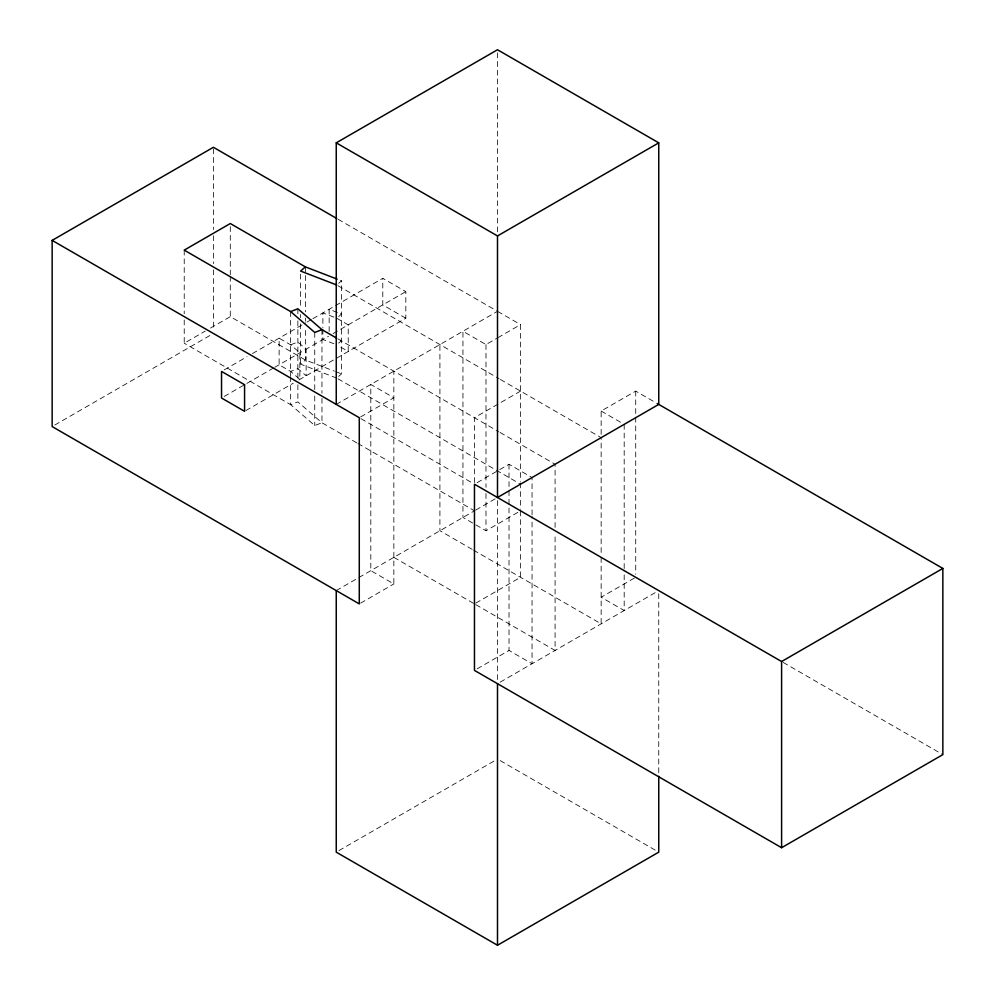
<?xml version="1.0" encoding="UTF-8"?>
<svg xmlns="http://www.w3.org/2000/svg" width="995" height="995" viewBox="0 0 995 995"><rect width="100%" height="100%" fill="white"/><g stroke="black" fill="none" stroke-linecap="round" stroke-linejoin="round"><path stroke-width="0.75" stroke-dasharray="4.97 3.73" d="M338.636 283.301L341.534 280.801L338.636 279.694M338.636 316.559L341.534 314.047L338.785 312.99M336.708 378.075L300.577 364.158L305.39 359.991L305.39 327.405M338.636 343.151L341.534 340.651L338.785 339.594M338.636 376.408L341.534 373.896L341.534 280.801M184.224 319.955L184.224 343.225L205.281 331.074M210.542 328.027L230.293 316.634L305.39 359.991L334.308 371.11M54.837 425.014L212.059 334.258M224.211 369.879L247.071 356.683M252.444 353.573L305.652 322.853M306.982 322.094L312.281 319.034M312.915 318.661L382.789 278.326L405.823 291.622L405.823 318.226L298.326 380.289M224.211 396.47L274.135 367.652M274.844 367.242L328.487 336.273M333.064 333.623L405.823 291.622M245.889 410.562L293.276 383.199M336.248 404.405L497.5 311.311M360.613 416.93L393.846 397.751L370.812 384.456L370.812 570.645L393.846 583.953L393.846 371.16M517.873 512.338L485.983 530.745L462.949 517.45L462.949 331.26L485.983 344.556L496.617 338.412M497.948 337.653L520.534 324.606L520.534 481.319M520.534 391.11L474.466 417.701L474.466 482.873M477.127 482.662L498.383 470.386M499.714 469.615L509.017 464.255L532.051 477.55L532.051 514.788M601.154 434.33L601.154 411.047L635.718 391.11L655.829 402.714M336.248 590.595L474.913 510.547M475.784 510.037L497.5 497.5M360.613 603.132L393.846 583.953M475.784 603.132L520.534 577.299L520.534 510.584M477.127 668.864L509.017 650.444L532.051 663.74L532.051 516.343M634.387 578.07L601.154 597.249L624.188 610.544L624.188 570.21M500.162 682.16L656.091 592.137M338.934 850.601L496.157 759.832M290.639 344.817L297.866 342.044L306.124 349.183L306.124 375.787L297.866 368.635L290.639 371.421L279.122 364.767L279.122 338.176L290.639 344.817L299.856 352.802L299.856 379.406L290.639 371.421M356.745 442.837L321.957 422.751L297.866 401.893L290.639 404.666L184.224 343.225M290.639 376.744L290.639 404.666L314.743 425.537L321.97 422.751L321.97 394.816M337.404 312.467L329.158 309.283L329.158 331.447M333.947 317.156L322.89 312.903L322.89 327.678M333.947 343.76L322.89 339.506L322.89 329.158M335.75 371.67L341.534 373.896M338.126 219.298L496.393 310.664M497.736 311.447L520.534 324.606M601.154 411.047L621.639 422.875M405.823 318.226L382.789 304.93L382.789 278.326M338.051 285.752L499.067 378.709M500.385 379.468L601.154 437.651L601.154 555.347M336.708 318.226L348.225 324.867L348.225 351.471L337.989 345.563M337.939 338.885L498.657 431.668M500 432.439L555.086 464.255L555.086 527.872M338.051 378.846L520.534 484.204M360.936 418.659L472.252 482.923M783.252 662.471L942.85 754.62M357.901 443.496L474.466 510.796M472.165 549.364L439.914 530.745L439.914 344.556M473.508 550.148L601.154 623.84L601.154 556.901M393.846 557.349L474.466 603.89M475.809 604.674L555.086 650.444L555.086 534.079M500.187 760.615L656.066 850.601M658.752 593.692L658.752 773.227M635.718 391.11L635.718 574.19M624.188 424.355L624.188 568.655M520.534 482.873L520.534 509.253M509.017 464.255L509.017 489.08M509.017 490.622L509.017 650.444M497.5 52.847L497.5 232.382M497.5 500.597L497.5 681.674M485.983 344.556L485.983 487.301M485.983 493.508L485.983 530.745M321.97 329.656L321.957 393.274M314.743 332.442L314.743 389.841M314.743 396.047L314.743 425.537M305.39 266.884L305.39 311.883M305.39 318.089L305.39 321.198M300.577 274.16L300.577 308.301M300.577 314.507L300.577 317.604M300.577 323.81L300.577 364.158M297.866 308.786L297.866 314.992M297.866 320.887L297.866 379.219M297.866 384.816L297.866 401.893M290.639 311.572L290.639 375.961M230.293 226.636L230.293 274.732M230.293 276.287L230.293 316.634M213.403 148.84L213.403 229.522M213.403 235.728L213.403 263.65M213.403 269.856L213.403 330.377M184.224 250.131L184.224 313.748"/><path stroke-width="1.49" d="M337.193 279.135L305.39 266.896L300.577 271.063L336.708 284.98M52.15 240.38L359.282 417.701L359.282 603.89L52.15 426.569L52.15 240.38L213.403 147.285L336.795 218.527M336.248 142.845L497.5 49.75L658.752 142.845L658.752 404.405L497.5 497.5L497.5 235.939L336.248 142.845L336.248 404.405M497.5 235.939L658.752 142.845M781.597 661.526L942.85 568.431L942.85 754.62L781.597 847.715L474.466 670.394L474.466 484.204L781.597 661.526L781.597 847.715M336.248 590.595L336.248 852.155L497.5 945.25L658.752 852.155L658.752 776.324M305.39 266.896L230.293 223.527L184.224 250.131L290.639 311.572L297.866 308.786L321.97 329.656L336.683 338.151M321.97 329.656L314.743 332.442L290.639 311.572M657.173 403.497L942.85 568.431M497.5 683.689L497.5 945.25M244.571 384.717L221.537 371.421L221.537 398.025L244.571 411.321L244.571 384.717"/></g></svg>
